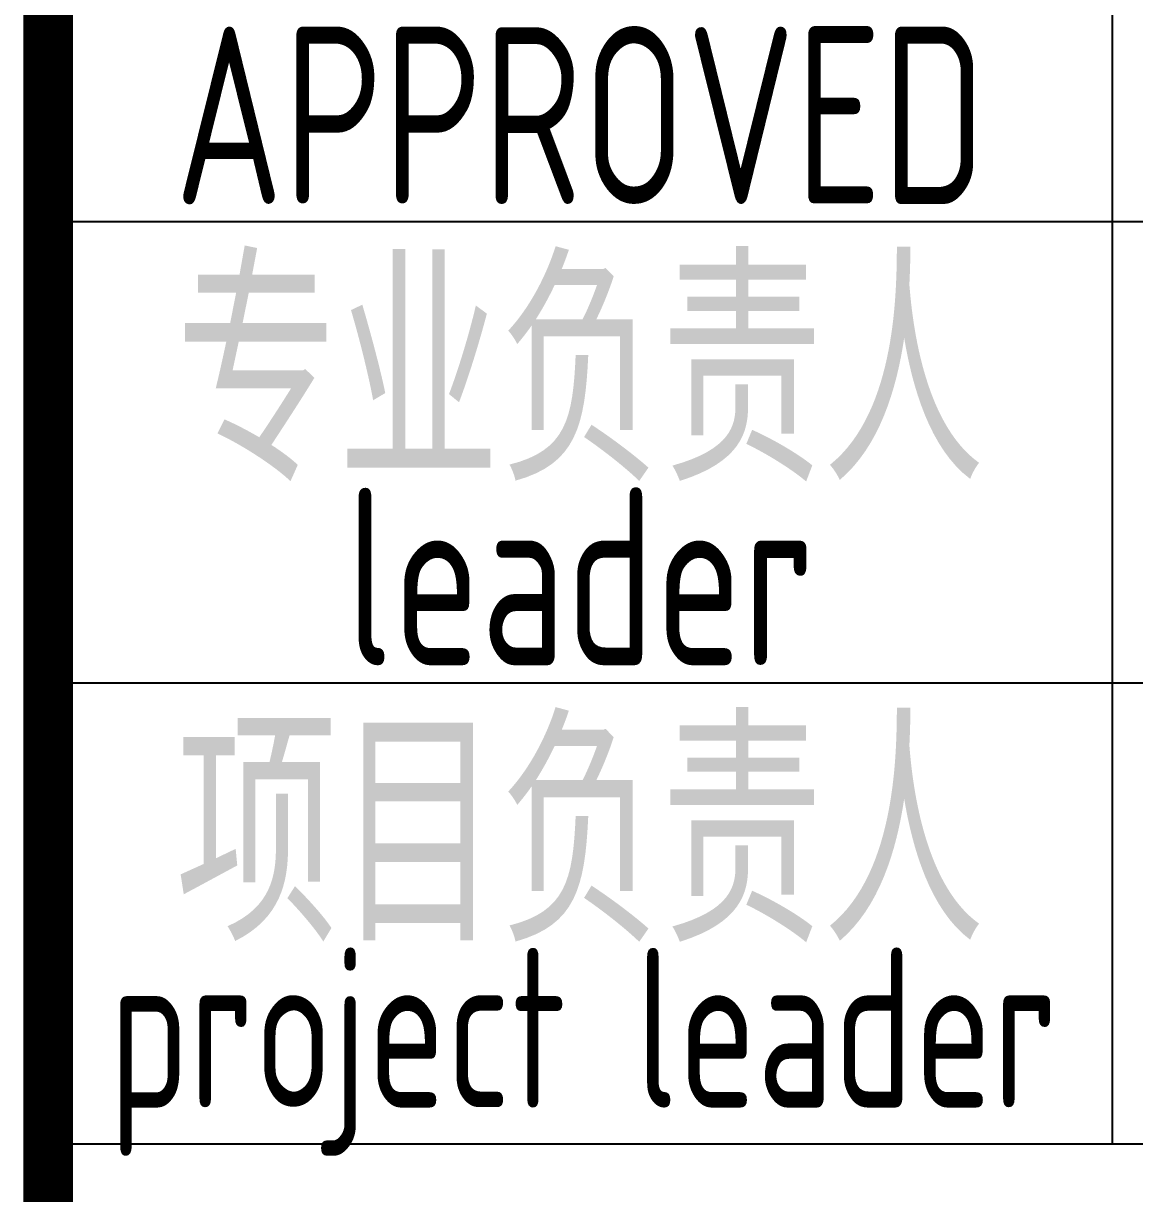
# Model space of a CAD drawing. Extents: x 6250600 to 6678662, y -692028 to -290561.
# Drawn here: x 6655175 to 6656742, y -369997 to -368348 of the extents above; entities that cross this region are included whole.
import ezdxf
from ezdxf.enums import TextEntityAlignment as Align

# ---------------------------------------------------------------- set-up
doc = ezdxf.new("R2010")
doc.units = 0
doc.header["$LTSCALE"] = 1000
doc.header["$MEASUREMENT"] = 0
doc.layers.get('0').update_dxf_attribs({"linetype": 'CONTINUOUS'})
doc.styles.add('AHD', font='sceie.shx', dxfattribs={"width": 0.7, "bigfont": 'sceic.shx'})

msp = doc.modelspace()

# ---------------------------------------------------------------- linework, layer by layer
for p, q in [((6656710.4, -369927.3), (6656710.4, -366677.3)), ((6655210.4, -368627.3), (6660710.4, -368627.3)), ((6655210.4, -369277.3), (6673210.4, -369277.3)), ((6655210.4, -369927.3), (6673210.4, -369927.3))]:
    msp.add_line(p, q)
msp.add_lwpolyline([(6673210.4, -364927.3, 70, 70, 0), (6655210.4, -364927.3, 70, 70, 0), (6655210.4, -370927.3, 0, 0, 0)], format="xyseb")
at = {"const_width": 70}
msp.add_lwpolyline([(6655210.4, -364927.3), (6655210.4, -370927.3)], dxfattribs=at)

# ---------------------------------------------------------------- texts
at = {"style": 'AHD', "width": 0.8}
for s, height, p in [('APPROVED', 250, (6655960.4, -368477.3)), ('APPROVED', 250, (6655960.4, -368477.3)), ('专业负责人', 300, (6655960.4, -368827.3)), ('leader', 250, (6655960.4, -369127.3)), ('项目负责人', 300, (6655960.4, -369477.3)), ('project leader', 225, (6655964.4, -369797.3))]:
    msp.add_text(s, height=height, dxfattribs=at).set_placement(p, align=Align.MIDDLE)

doc.saveas('drawing.dxf')
